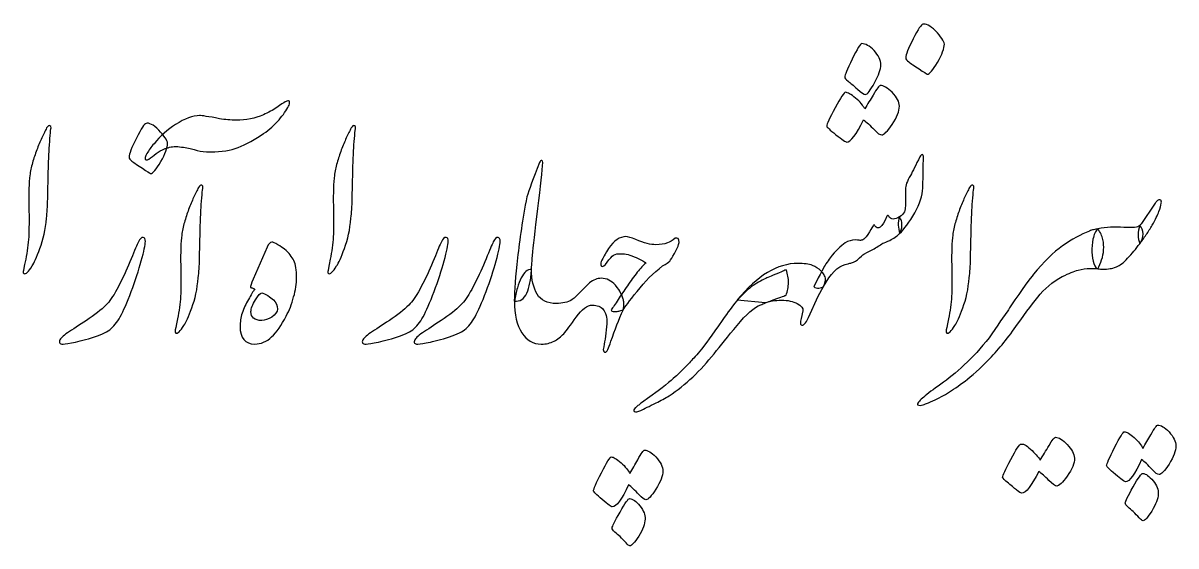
# Model space of a CAD drawing. Header units: millimetres. Extents: x -324 to 397, y -93 to 254.
# Drawn here: x -182.6 to -97.3, y -93.2 to -54.5 of the extents above; entities that cross this region are included whole.
import ezdxf

# ---------------------------------------------------------------- set-up
doc = ezdxf.new("R2010")
doc.units = ezdxf.units.MM
doc.header["$MEASUREMENT"] = 0
doc.layers.add('Layer 1', color=7, linetype='Continuous')

msp = doc.modelspace()

# ---------------------------------------------------------------- linework, layer by layer
at = {"layer": 'Layer 1', "color": 250}
for points, knots in [([(-117.3194, -57.0997), (-117.3194, -56.8846), (-117.1393, -56.4194), (-116.7692, -55.6991), (-116.404, -54.9788), (-116.1689, -54.6237), (-116.0589, -54.6237), (-115.8438, -54.5336), (-115.5337, -54.6987), (-115.1235, -55.1139), (-114.7133, -55.529), (-114.4933, -55.8542), (-114.4632, -56.0893), (-114.4632, -56.3994), (-114.6333, -56.8496), (-114.9735, -57.4348), (-115.3186, -58.0201), (-115.5687, -58.3152), (-115.7238, -58.3152), (-115.7838, -58.2852), (-115.9839, -58.1551), (-116.329, -57.925), (-116.6792, -57.6999), (-116.9343, -57.5249), (-117.0993, -57.4048), (-117.2444, -57.3098), (-117.3194, -57.2047), (-117.3194, -57.0997)], [0, 0, 0, 0, 0.1111111, 0.1111111, 0.1111111, 0.2222222, 0.2222222, 0.2222222, 0.3333333, 0.3333333, 0.3333333, 0.4444444, 0.4444444, 0.4444444, 0.5555556, 0.5555556, 0.5555556, 0.6666667, 0.6666667, 0.6666667, 0.7777778, 0.7777778, 0.7777778, 0.8888889, 0.8888889, 0.8888889, 1, 1, 1, 1]), ([(-121.8313, -58.5003), (-121.8313, -58.4052), (-121.6512, -57.975), (-121.286, -57.2047), (-120.9159, -56.4394), (-120.6808, -56.0543), (-120.5757, -56.0543), (-120.3006, -56.0543), (-119.9955, -56.2193), (-119.6654, -56.5545), (-119.3352, -56.9246), (-119.1652, -57.2798), (-119.1652, -57.6249), (-119.1652, -57.945), (-119.3202, -58.3902), (-119.6304, -58.9554), (-119.9355, -59.5257), (-120.1606, -59.8058), (-120.3106, -59.8058), (-120.3957, -59.8058), (-120.5907, -59.6707), (-120.8959, -59.4056), (-121.201, -59.1355), (-121.4311, -58.9404), (-121.5912, -58.8254), (-121.7512, -58.7103), (-121.8313, -58.6003), (-121.8313, -58.5003)], [0, 0, 0, 0, 0.1111111, 0.1111111, 0.1111111, 0.2222222, 0.2222222, 0.2222222, 0.3333333, 0.3333333, 0.3333333, 0.4444444, 0.4444444, 0.4444444, 0.5555556, 0.5555556, 0.5555556, 0.6666667, 0.6666667, 0.6666667, 0.7777778, 0.7777778, 0.7777778, 0.8888889, 0.8888889, 0.8888889, 1, 1, 1, 1]), ([(-123.1668, -62.1417), (-123.1668, -62.0217), (-122.9617, -61.5765), (-122.5465, -60.8062), (-122.1314, -60.0359), (-121.8713, -59.6507), (-121.7762, -59.6507), (-121.6212, -59.6507), (-121.3711, -59.7908), (-121.0359, -60.0759), (-120.6958, -60.356), (-120.4707, -60.6261), (-120.3557, -60.8812), (-120.1406, -60.5261), (-119.9355, -60.1859), (-119.7404, -59.8558), (-119.4553, -59.3856), (-119.2802, -59.1505), (-119.2102, -59.1505), (-118.9751, -59.1505), (-118.68, -59.3156), (-118.3148, -59.6507), (-117.9647, -60.0209), (-117.7896, -60.361), (-117.7896, -60.6761), (-117.7896, -61.0363), (-117.9647, -61.4865), (-118.3148, -62.0217), (-118.68, -62.5419), (-118.9351, -62.802), (-119.0951, -62.802), (-119.2202, -62.802), (-119.4003, -62.677), (-119.6354, -62.4319), (-119.9605, -62.0917), (-120.2256, -61.8416), (-120.4407, -61.6866), (-120.9809, -62.782), (-121.4011, -63.3272), (-121.7012, -63.3272), (-121.7712, -63.3272), (-122.0313, -63.1472), (-122.4865, -62.787), (-122.9417, -62.4219), (-123.1668, -62.2068), (-123.1668, -62.1417)], [0, 0, 0, 0, 0.0666667, 0.0666667, 0.0666667, 0.1333333, 0.1333333, 0.1333333, 0.2, 0.2, 0.2, 0.2666667, 0.2666667, 0.2666667, 0.3333333, 0.3333333, 0.3333333, 0.4, 0.4, 0.4, 0.4666667, 0.4666667, 0.4666667, 0.5333333, 0.5333333, 0.5333333, 0.6, 0.6, 0.6, 0.6666667, 0.6666667, 0.6666667, 0.7333333, 0.7333333, 0.7333333, 0.8, 0.8, 0.8, 0.8666667, 0.8666667, 0.8666667, 0.9333333, 0.9333333, 0.9333333, 1, 1, 1, 1]), ([(-166.8497, -61.7066), (-166.1294, -61.7066), (-165.4591, -61.5716), (-164.8439, -61.3115), (-164.4837, -61.1514), (-164.1486, -60.9713), (-163.8485, -60.7662), (-163.5434, -60.5611), (-163.3433, -60.4261), (-163.2382, -60.3661), (-163.1382, -60.301), (-163.0482, -60.271), (-162.9831, -60.271), (-162.9231, -60.271), (-162.8981, -60.321), (-162.9031, -60.4211), (-162.9081, -60.5261), (-162.9531, -60.6462), (-163.0381, -60.7812), (-163.2182, -61.1064), (-163.4733, -61.4465), (-163.8085, -61.8167), (-164.1486, -62.1818), (-164.5438, -62.5169), (-165.004, -62.8171), (-165.7192, -63.2773), (-166.3595, -63.6074), (-166.9247, -63.8025), (-167.49, -63.9976), (-168.2003, -64.0776), (-169.0506, -64.0476), (-169.3908, -64.0226), (-169.6909, -63.9675), (-169.951, -63.8875), (-170.2111, -63.8125), (-170.5262, -63.7425), (-170.9014, -63.6924), (-171.2765, -63.6374), (-171.6117, -63.6524), (-171.8968, -63.7425), (-172.1869, -63.8325), (-172.432, -63.9425), (-172.6321, -64.0776), (-172.8322, -64.2176), (-173.0172, -64.3527), (-173.1873, -64.4978), (-173.3574, -64.6378), (-173.4874, -64.6778), (-173.5775, -64.6228), (-173.6275, -64.5528), (-173.5825, -64.4027), (-173.4524, -64.1676), (-173.3224, -63.9325), (-173.1473, -63.6924), (-172.9322, -63.4473), (-172.462, -62.8821), (-171.9318, -62.4069), (-171.3365, -62.0267), (-170.6513, -61.5866), (-170.061, -61.3665), (-169.5608, -61.3665), (-169.3958, -61.3665), (-168.9006, -61.4465), (-168.0802, -61.6016), (-167.6801, -61.6716), (-167.2699, -61.7066), (-166.8497, -61.7066)], [0, 0, 0, 0, 0.0454545, 0.0454545, 0.0454545, 0.0909091, 0.0909091, 0.0909091, 0.1363636, 0.1363636, 0.1363636, 0.1818182, 0.1818182, 0.1818182, 0.2272727, 0.2272727, 0.2272727, 0.2727273, 0.2727273, 0.2727273, 0.3181818, 0.3181818, 0.3181818, 0.3636364, 0.3636364, 0.3636364, 0.4090909, 0.4090909, 0.4090909, 0.4545455, 0.4545455, 0.4545455, 0.5, 0.5, 0.5, 0.5454545, 0.5454545, 0.5454545, 0.5909091, 0.5909091, 0.5909091, 0.6363636, 0.6363636, 0.6363636, 0.6818182, 0.6818182, 0.6818182, 0.7272727, 0.7272727, 0.7272727, 0.7727273, 0.7727273, 0.7727273, 0.8181818, 0.8181818, 0.8181818, 0.8636364, 0.8636364, 0.8636364, 0.9090909, 0.9090909, 0.9090909, 0.9545455, 0.9545455, 0.9545455, 1, 1, 1, 1]), ([(-180.7554, -65.6132), (-180.7754, -66.3135), (-180.7904, -66.9488), (-180.8004, -67.514), (-180.8104, -68.0842), (-180.8404, -68.5594), (-180.8904, -68.9546), (-180.9655, -69.7949), (-181.1305, -70.5352), (-181.3706, -71.1855), (-181.6157, -71.8358), (-181.8108, -72.2709), (-181.9509, -72.486), (-182.0909, -72.7011), (-182.206, -72.8562), (-182.296, -72.9512), (-182.4011, -73.0513), (-182.4861, -73.0813), (-182.5461, -73.0463), (-182.6011, -73.0163), (-182.6212, -72.9562), (-182.6011, -72.8812), (-182.6011, -72.8612), (-182.5461, -72.5661), (-182.4261, -71.9908), (-182.311, -71.4206), (-182.236, -70.8654), (-182.206, -70.3302), (-182.176, -69.7949), (-182.171, -69.0346), (-182.191, -68.0492), (-182.211, -67.0688), (-182.186, -66.3185), (-182.1209, -65.8033), (-182.0809, -65.4982), (-182.0159, -65.188), (-181.9209, -64.8629), (-181.8308, -64.5428), (-181.7258, -64.2226), (-181.6057, -63.9125), (-181.4907, -63.5974), (-181.3656, -63.3023), (-181.2356, -63.0222), (-181.1005, -62.747), (-180.9805, -62.4969), (-180.8754, -62.2819), (-180.7854, -62.1468), (-180.7104, -62.0918), (-180.6403, -62.1218), (-180.5703, -62.1518), (-180.5403, -62.2068), (-180.5503, -62.2819), (-180.5703, -62.3619), (-180.5953, -62.547), (-180.6153, -62.8321), (-180.6403, -63.1222), (-180.6654, -63.4423), (-180.6854, -63.8025), (-180.7054, -64.1576), (-180.7204, -64.5078), (-180.7354, -64.8479), (-180.7504, -65.193), (-180.7554, -65.4432), (-180.7554, -65.6132)], [0, 0, 0, 0, 0.047619, 0.047619, 0.047619, 0.0952381, 0.0952381, 0.0952381, 0.1428571, 0.1428571, 0.1428571, 0.1904762, 0.1904762, 0.1904762, 0.2380952, 0.2380952, 0.2380952, 0.2857143, 0.2857143, 0.2857143, 0.3333333, 0.3333333, 0.3333333, 0.3809524, 0.3809524, 0.3809524, 0.4285714, 0.4285714, 0.4285714, 0.4761905, 0.4761905, 0.4761905, 0.5238095, 0.5238095, 0.5238095, 0.5714286, 0.5714286, 0.5714286, 0.6190476, 0.6190476, 0.6190476, 0.6666667, 0.6666667, 0.6666667, 0.7142857, 0.7142857, 0.7142857, 0.7619048, 0.7619048, 0.7619048, 0.8095238, 0.8095238, 0.8095238, 0.8571429, 0.8571429, 0.8571429, 0.9047619, 0.9047619, 0.9047619, 0.952381, 0.952381, 0.952381, 1, 1, 1, 1]), ([(-174.783, -64.4377), (-174.783, -64.2226), (-174.6029, -63.7575), (-174.2327, -63.0372), (-173.8676, -62.3169), (-173.6325, -61.9617), (-173.5225, -61.9617), (-173.3074, -61.8717), (-172.9972, -62.0368), (-172.5871, -62.4519), (-172.1769, -62.8671), (-171.9568, -63.1922), (-171.9268, -63.4273), (-171.9268, -63.7374), (-172.0969, -64.1876), (-172.437, -64.7729), (-172.7822, -65.3581), (-173.0323, -65.6532), (-173.1873, -65.6532), (-173.2473, -65.6232), (-173.4474, -65.4932), (-173.7926, -65.2631), (-174.1427, -65.033), (-174.3978, -64.8629), (-174.5629, -64.7429), (-174.7079, -64.6478), (-174.783, -64.5428), (-174.783, -64.4377)], [0, 0, 0, 0, 0.1111111, 0.1111111, 0.1111111, 0.2222222, 0.2222222, 0.2222222, 0.3333333, 0.3333333, 0.3333333, 0.4444444, 0.4444444, 0.4444444, 0.5555556, 0.5555556, 0.5555556, 0.6666667, 0.6666667, 0.6666667, 0.7777778, 0.7777778, 0.7777778, 0.8888889, 0.8888889, 0.8888889, 1, 1, 1, 1]), ([(-158.2262, -65.6132), (-158.2462, -66.3135), (-158.2612, -66.9488), (-158.2712, -67.514), (-158.2812, -68.0842), (-158.3112, -68.5594), (-158.3612, -68.9546), (-158.4363, -69.7949), (-158.6013, -70.5352), (-158.8414, -71.1855), (-159.0865, -71.8358), (-159.2816, -72.2709), (-159.4217, -72.486), (-159.5617, -72.7011), (-159.6768, -72.8562), (-159.7668, -72.9512), (-159.8719, -73.0513), (-159.9569, -73.0813), (-160.0169, -73.0463), (-160.0719, -73.0163), (-160.092, -72.9562), (-160.0719, -72.8812), (-160.0719, -72.8612), (-160.0169, -72.5661), (-159.8969, -71.9908), (-159.7818, -71.4206), (-159.7068, -70.8654), (-159.6768, -70.3302), (-159.6468, -69.7949), (-159.6418, -69.0346), (-159.6618, -68.0492), (-159.6818, -67.0688), (-159.6568, -66.3185), (-159.5917, -65.8033), (-159.5517, -65.4982), (-159.4867, -65.188), (-159.3917, -64.8629), (-159.3016, -64.5428), (-159.1966, -64.2226), (-159.0765, -63.9125), (-158.9615, -63.5974), (-158.8364, -63.3023), (-158.7064, -63.0222), (-158.5713, -62.747), (-158.4513, -62.4969), (-158.3462, -62.2819), (-158.2562, -62.1468), (-158.1812, -62.0918), (-158.1111, -62.1218), (-158.0411, -62.1518), (-158.0111, -62.2068), (-158.0211, -62.2819), (-158.0411, -62.3619), (-158.0661, -62.547), (-158.0861, -62.8321), (-158.1111, -63.1222), (-158.1362, -63.4423), (-158.1562, -63.8025), (-158.1762, -64.1576), (-158.1912, -64.5078), (-158.2062, -64.8479), (-158.2212, -65.193), (-158.2262, -65.4432), (-158.2262, -65.6132)], [0, 0, 0, 0, 0.047619, 0.047619, 0.047619, 0.0952381, 0.0952381, 0.0952381, 0.1428571, 0.1428571, 0.1428571, 0.1904762, 0.1904762, 0.1904762, 0.2380952, 0.2380952, 0.2380952, 0.2857143, 0.2857143, 0.2857143, 0.3333333, 0.3333333, 0.3333333, 0.3809524, 0.3809524, 0.3809524, 0.4285714, 0.4285714, 0.4285714, 0.4761905, 0.4761905, 0.4761905, 0.5238095, 0.5238095, 0.5238095, 0.5714286, 0.5714286, 0.5714286, 0.6190476, 0.6190476, 0.6190476, 0.6666667, 0.6666667, 0.6666667, 0.7142857, 0.7142857, 0.7142857, 0.7619048, 0.7619048, 0.7619048, 0.8095238, 0.8095238, 0.8095238, 0.8571429, 0.8571429, 0.8571429, 0.9047619, 0.9047619, 0.9047619, 0.952381, 0.952381, 0.952381, 1, 1, 1, 1]), ([(-145.0058, -72.7311), (-145.0258, -73.1013), (-145.0658, -73.4364), (-145.1258, -73.7365), (-145.1808, -74.0317), (-145.2609, -74.2868), (-145.3559, -74.4969), (-145.4559, -74.7069), (-145.581, -74.862), (-145.731, -74.9671), (-145.8811, -75.0671), (-146.0662, -75.1071), (-146.2813, -75.0771), (-146.2713, -74.3168), (-146.1912, -73.2513), (-146.0412, -71.8908), (-145.8861, -70.5252), (-145.661, -69.0196), (-145.3559, -67.3689), (-145.2008, -66.8887), (-144.8857, -66.0434), (-144.4055, -64.8329), (-144.3555, -64.7179), (-144.3055, -64.6678), (-144.2504, -64.6878), (-144.1954, -64.7078), (-144.1704, -64.7529), (-144.1704, -64.8329), (-144.2004, -65.4281), (-144.3205, -66.5686), (-144.5356, -68.2493), (-144.7506, -69.93), (-144.8857, -71.0805), (-144.9307, -71.7057), (-144.9807, -72.331), (-145.0058, -72.6711), (-145.0058, -72.7311)], [0, 0, 0, 0, 0.0833333, 0.0833333, 0.0833333, 0.1666667, 0.1666667, 0.1666667, 0.25, 0.25, 0.25, 0.3333333, 0.3333333, 0.3333333, 0.4166667, 0.4166667, 0.4166667, 0.5, 0.5, 0.5, 0.5833333, 0.5833333, 0.5833333, 0.6666667, 0.6666667, 0.6666667, 0.75, 0.75, 0.75, 0.8333333, 0.8333333, 0.8333333, 0.9166667, 0.9166667, 0.9166667, 1, 1, 1, 1]), ([(-117.7746, -68.8495), (-117.6095, -68.7495), (-117.4895, -68.6294), (-117.4245, -68.4843), (-117.3744, -68.3343), (-117.3494, -68.1992), (-117.3494, -68.0742), (-117.3494, -67.9841), (-117.3494, -67.8341), (-117.3494, -67.624), (-117.3494, -67.4139), (-117.3494, -67.1438), (-117.3494, -66.8137), (-117.3494, -66.5586), (-117.2244, -66.2184), (-116.9693, -65.7882), (-116.8042, -65.4831), (-116.5741, -65.0279), (-116.279, -64.4227), (-116.199, -64.2876), (-116.1289, -64.2326), (-116.0589, -64.2626), (-116.0189, -64.2926), (-116.0039, -64.4477), (-116.0139, -64.7328), (-116.0239, -64.9279), (-116.0289, -65.198), (-116.0289, -65.5531), (-116.0289, -65.6382), (-116.0389, -66.0333), (-116.0589, -66.7386), (-116.0789, -67.2739), (-116.279, -67.8841), (-116.6591, -68.5544), (-117.0593, -69.2497), (-117.4345, -69.7599), (-117.7746, -70.08), (-117.8246, -69.8749), (-117.8596, -69.6698), (-117.8746, -69.4647), (-117.8946, -69.2597), (-117.8646, -69.0546), (-117.7746, -68.8495)], [0, 0, 0, 0, 0.0714286, 0.0714286, 0.0714286, 0.1428571, 0.1428571, 0.1428571, 0.2142857, 0.2142857, 0.2142857, 0.2857143, 0.2857143, 0.2857143, 0.3571429, 0.3571429, 0.3571429, 0.4285714, 0.4285714, 0.4285714, 0.5, 0.5, 0.5, 0.5714286, 0.5714286, 0.5714286, 0.6428571, 0.6428571, 0.6428571, 0.7142857, 0.7142857, 0.7142857, 0.7857143, 0.7857143, 0.7857143, 0.8571429, 0.8571429, 0.8571429, 0.9285714, 0.9285714, 0.9285714, 1, 1, 1, 1]), ([(-169.5208, -70.01), (-169.5408, -70.7103), (-169.5558, -71.3456), (-169.5658, -71.9108), (-169.5758, -72.481), (-169.6058, -72.9562), (-169.6559, -73.3514), (-169.7309, -74.1917), (-169.896, -74.932), (-170.1361, -75.5823), (-170.3812, -76.2326), (-170.5762, -76.6677), (-170.7163, -76.8828), (-170.8564, -77.0979), (-170.9714, -77.253), (-171.0614, -77.348), (-171.1665, -77.4481), (-171.2515, -77.4781), (-171.3115, -77.4431), (-171.3666, -77.4131), (-171.3866, -77.353), (-171.3666, -77.278), (-171.3666, -77.258), (-171.3115, -76.9629), (-171.1915, -76.3876), (-171.0764, -75.8174), (-171.0014, -75.2622), (-170.9714, -74.727), (-170.9414, -74.1917), (-170.9364, -73.4314), (-170.9564, -72.446), (-170.9764, -71.4656), (-170.9514, -70.7153), (-170.8864, -70.2001), (-170.8463, -69.895), (-170.7813, -69.5848), (-170.6863, -69.2597), (-170.5962, -68.9396), (-170.4912, -68.6194), (-170.3712, -68.3093), (-170.2561, -67.9942), (-170.1311, -67.6991), (-170.001, -67.419), (-169.8659, -67.1438), (-169.7459, -66.8937), (-169.6409, -66.6787), (-169.5508, -66.5436), (-169.4758, -66.4886), (-169.4058, -66.5186), (-169.3357, -66.5486), (-169.3057, -66.6036), (-169.3157, -66.6787), (-169.3357, -66.7587), (-169.3607, -66.9438), (-169.3807, -67.2289), (-169.4058, -67.519), (-169.4308, -67.8391), (-169.4508, -68.1993), (-169.4708, -68.5544), (-169.4858, -68.9046), (-169.5008, -69.2447), (-169.5158, -69.5898), (-169.5208, -69.84), (-169.5208, -70.01)], [0, 0, 0, 0, 0.047619, 0.047619, 0.047619, 0.0952381, 0.0952381, 0.0952381, 0.1428571, 0.1428571, 0.1428571, 0.1904762, 0.1904762, 0.1904762, 0.2380952, 0.2380952, 0.2380952, 0.2857143, 0.2857143, 0.2857143, 0.3333333, 0.3333333, 0.3333333, 0.3809524, 0.3809524, 0.3809524, 0.4285714, 0.4285714, 0.4285714, 0.4761905, 0.4761905, 0.4761905, 0.5238095, 0.5238095, 0.5238095, 0.5714286, 0.5714286, 0.5714286, 0.6190476, 0.6190476, 0.6190476, 0.6666667, 0.6666667, 0.6666667, 0.7142857, 0.7142857, 0.7142857, 0.7619048, 0.7619048, 0.7619048, 0.8095238, 0.8095238, 0.8095238, 0.8571429, 0.8571429, 0.8571429, 0.9047619, 0.9047619, 0.9047619, 0.952381, 0.952381, 0.952381, 1, 1, 1, 1]), ([(-112.4824, -70.01), (-112.5024, -70.7103), (-112.5174, -71.3456), (-112.5274, -71.9108), (-112.5374, -72.481), (-112.5674, -72.9562), (-112.6174, -73.3514), (-112.6925, -74.1917), (-112.8575, -74.932), (-113.0976, -75.5823), (-113.3427, -76.2326), (-113.5378, -76.6677), (-113.6779, -76.8828), (-113.8179, -77.0979), (-113.933, -77.253), (-114.023, -77.348), (-114.1281, -77.4481), (-114.2131, -77.4781), (-114.2731, -77.4431), (-114.3281, -77.4131), (-114.3482, -77.353), (-114.3281, -77.278), (-114.3281, -77.258), (-114.2731, -76.9629), (-114.1531, -76.3876), (-114.038, -75.8174), (-113.963, -75.2622), (-113.933, -74.727), (-113.903, -74.1917), (-113.898, -73.4314), (-113.918, -72.446), (-113.938, -71.4656), (-113.913, -70.7153), (-113.8479, -70.2001), (-113.8079, -69.895), (-113.7429, -69.5848), (-113.6479, -69.2597), (-113.5578, -68.9396), (-113.4528, -68.6194), (-113.3327, -68.3093), (-113.2177, -67.9942), (-113.0926, -67.6991), (-112.9626, -67.419), (-112.8275, -67.1438), (-112.7075, -66.8937), (-112.6024, -66.6787), (-112.5124, -66.5436), (-112.4374, -66.4886), (-112.3673, -66.5186), (-112.2973, -66.5486), (-112.2673, -66.6036), (-112.2773, -66.6787), (-112.2973, -66.7587), (-112.3223, -66.9438), (-112.3423, -67.2289), (-112.3673, -67.519), (-112.3924, -67.8391), (-112.4124, -68.1993), (-112.4324, -68.5544), (-112.4474, -68.9046), (-112.4624, -69.2447), (-112.4774, -69.5898), (-112.4824, -69.84), (-112.4824, -70.01)], [0, 0, 0, 0, 0.047619, 0.047619, 0.047619, 0.0952381, 0.0952381, 0.0952381, 0.1428571, 0.1428571, 0.1428571, 0.1904762, 0.1904762, 0.1904762, 0.2380952, 0.2380952, 0.2380952, 0.2857143, 0.2857143, 0.2857143, 0.3333333, 0.3333333, 0.3333333, 0.3809524, 0.3809524, 0.3809524, 0.4285714, 0.4285714, 0.4285714, 0.4761905, 0.4761905, 0.4761905, 0.5238095, 0.5238095, 0.5238095, 0.5714286, 0.5714286, 0.5714286, 0.6190476, 0.6190476, 0.6190476, 0.6666667, 0.6666667, 0.6666667, 0.7142857, 0.7142857, 0.7142857, 0.7619048, 0.7619048, 0.7619048, 0.8095238, 0.8095238, 0.8095238, 0.8571429, 0.8571429, 0.8571429, 0.9047619, 0.9047619, 0.9047619, 0.952381, 0.952381, 0.952381, 1, 1, 1, 1]), ([(-99.0869, -69.4698), (-99.227, -69.7099), (-99.372, -69.945), (-99.5271, -70.1701), (-99.6872, -70.3952), (-99.8472, -70.6203), (-100.0123, -70.8454), (-100.1674, -70.4152), (-100.1674, -69.965), (-100.0123, -69.4948), (-99.9623, -69.4598), (-99.9173, -69.4048), (-99.8822, -69.3348), (-99.8822, -69.3348), (-98.9118, -67.9292), (-98.9118, -67.9292), (-98.8368, -67.8142), (-98.7868, -67.7441), (-98.7668, -67.7241), (-98.6567, -67.6091), (-98.5567, -67.5691), (-98.4567, -67.6091), (-98.4116, -67.6341), (-98.3966, -67.7191), (-98.4166, -67.8542), (-98.4367, -68.0142), (-98.4917, -68.2143), (-98.5917, -68.4544), (-98.6868, -68.6995), (-98.8568, -69.0397), (-99.0869, -69.4698)], [0, 0, 0, 0, 0.1, 0.1, 0.1, 0.2, 0.2, 0.2, 0.3, 0.3, 0.3, 0.4, 0.4, 0.4, 0.5, 0.5, 0.5, 0.6, 0.6, 0.6, 0.7, 0.7, 0.7, 0.8, 0.8, 0.8, 0.9, 0.9, 0.9, 1, 1, 1, 1]), ([(-117.7746, -70.08), (-117.9697, -70.2751), (-118.2098, -70.4451), (-118.4949, -70.5952), (-118.725, -70.6903), (-118.9001, -70.7603), (-119.0051, -70.8003), (-119.2302, -70.9554), (-119.4853, -71.1104), (-119.7654, -71.2655), (-119.9255, -71.3555), (-120.1306, -71.4606), (-120.3807, -71.5906), (-120.4107, -71.5906), (-120.5307, -71.6857), (-120.7358, -71.8807), (-120.9409, -72.0858), (-121.136, -72.2109), (-121.321, -72.2509), (-121.4161, -72.2759), (-121.5061, -72.3009), (-121.5862, -72.3209), (-121.6612, -72.3409), (-121.7312, -72.3559), (-121.7912, -72.3659), (-122.3465, -72.511), (-122.8817, -73.0612), (-123.4019, -74.0066), (-123.4919, -74.0566), (-123.602, -74.0916), (-123.747, -74.1167), (-123.8871, -74.1417), (-124.0122, -74.1067), (-124.1222, -74.0066), (-123.642, -73.0612), (-123.3419, -72.501), (-123.2268, -72.3359), (-123.1068, -72.1709), (-123.0017, -72.0208), (-122.9017, -71.8807), (-122.5015, -71.3655), (-122.1314, -70.9954), (-121.7912, -70.7703), (-121.5661, -70.6302), (-121.326, -70.5652), (-121.0709, -70.5652), (-120.7958, -70.5852), (-120.6658, -70.5952), (-120.6758, -70.5952), (-120.5958, -70.5952), (-120.5157, -70.5652), (-120.4257, -70.5052), (-120.3406, -70.4451), (-120.1956, -70.2601), (-120.0005, -69.9499), (-119.8655, -69.7349), (-119.7704, -69.5848), (-119.7254, -69.5098), (-119.7054, -69.4798), (-119.6854, -69.4597), (-119.6654, -69.4497), (-119.6454, -69.4397), (-119.6254, -69.4597), (-119.6053, -69.5098), (-119.3803, -69.8799), (-119.0851, -69.6448), (-118.71, -68.8045), (-118.675, -68.7244), (-118.6299, -68.7244), (-118.5799, -68.8045), (-118.4249, -69.0696), (-118.1547, -69.0846), (-117.7746, -68.8495), (-117.7546, -68.8995), (-117.7196, -68.9745), (-117.6696, -69.0746), (-117.6245, -69.1796), (-117.5995, -69.3047), (-117.5995, -69.4497), (-117.5995, -69.6048), (-117.6195, -69.7299), (-117.6595, -69.8149), (-117.7246, -69.98), (-117.7646, -70.07), (-117.7746, -70.08)], [0, 0, 0, 0, 0.0357143, 0.0357143, 0.0357143, 0.0714286, 0.0714286, 0.0714286, 0.1071429, 0.1071429, 0.1071429, 0.1428571, 0.1428571, 0.1428571, 0.1785714, 0.1785714, 0.1785714, 0.2142857, 0.2142857, 0.2142857, 0.25, 0.25, 0.25, 0.2857143, 0.2857143, 0.2857143, 0.3214286, 0.3214286, 0.3214286, 0.3571429, 0.3571429, 0.3571429, 0.3928571, 0.3928571, 0.3928571, 0.4285714, 0.4285714, 0.4285714, 0.4642857, 0.4642857, 0.4642857, 0.5, 0.5, 0.5, 0.5357143, 0.5357143, 0.5357143, 0.5714286, 0.5714286, 0.5714286, 0.6071429, 0.6071429, 0.6071429, 0.6428571, 0.6428571, 0.6428571, 0.6785714, 0.6785714, 0.6785714, 0.7142857, 0.7142857, 0.7142857, 0.75, 0.75, 0.75, 0.7857143, 0.7857143, 0.7857143, 0.8214286, 0.8214286, 0.8214286, 0.8571429, 0.8571429, 0.8571429, 0.8928571, 0.8928571, 0.8928571, 0.9285714, 0.9285714, 0.9285714, 0.9642857, 0.9642857, 0.9642857, 1, 1, 1, 1]), ([(-103.7338, -69.905), (-103.6288, -69.855), (-103.5237, -69.8199), (-103.4187, -69.8049), (-103.3187, -69.7849), (-103.2136, -69.7649), (-103.1036, -69.7449), (-102.9185, -70), (-102.7985, -70.2551), (-102.7384, -70.5202), (-102.6784, -70.7853), (-102.6584, -71.0454), (-102.6784, -71.2955), (-102.6984, -71.5507), (-102.7484, -71.8008), (-102.8335, -72.0358), (-102.9135, -72.2759), (-103.0085, -72.496), (-103.1036, -72.6911), (-103.2386, -72.6711), (-103.4387, -72.6611), (-103.6988, -72.6611), (-103.9539, -72.6611), (-104.249, -72.7061), (-104.5692, -72.7912), (-104.8543, -72.8712), (-105.2445, -73.0263), (-105.7397, -73.2614), (-106.465, -73.6615), (-107.0702, -74.1717), (-107.5504, -74.787), (-108.0356, -75.4022), (-108.6158, -76.1825), (-109.2961, -77.1379), (-109.9764, -78.0883), (-110.6667, -78.9087), (-111.367, -79.5989), (-112.0723, -80.2892), (-112.6525, -80.7994), (-113.1127, -81.1296), (-113.5729, -81.4647), (-113.998, -81.7448), (-114.3882, -81.9749), (-114.7784, -82.205), (-115.1985, -82.4101), (-115.6487, -82.5952), (-115.6887, -82.6152), (-115.7338, -82.6352), (-115.7938, -82.6552), (-115.8638, -82.6852), (-115.9388, -82.7152), (-116.0289, -82.7402), (-116.1939, -82.8103), (-116.334, -82.8103), (-116.439, -82.7402), (-116.4691, -82.6952), (-116.424, -82.6002), (-116.309, -82.4651), (-116.1589, -82.3101), (-115.8838, -82.07), (-115.4736, -81.7448), (-115.0035, -81.4447), (-114.4732, -81.0545), (-113.883, -80.5794), (-113.2928, -80.1092), (-112.6875, -79.5339), (-112.0673, -78.8687), (-111.447, -78.1984), (-110.8568, -77.4231), (-110.3015, -76.5427), (-110.0364, -76.1926), (-109.7863, -75.8274), (-109.5512, -75.4422), (-108.6809, -74.1867), (-108.1206, -73.4014), (-107.8655, -73.1013), (-107.1252, -72.1809), (-106.4049, -71.4756), (-105.7146, -70.9904), (-105.0194, -70.5002), (-104.3591, -70.1401), (-103.7338, -69.905)], [0, 0, 0, 0, 0.037037, 0.037037, 0.037037, 0.0740741, 0.0740741, 0.0740741, 0.1111111, 0.1111111, 0.1111111, 0.1481481, 0.1481481, 0.1481481, 0.1851852, 0.1851852, 0.1851852, 0.2222222, 0.2222222, 0.2222222, 0.2592593, 0.2592593, 0.2592593, 0.2962963, 0.2962963, 0.2962963, 0.3333333, 0.3333333, 0.3333333, 0.3703704, 0.3703704, 0.3703704, 0.4074074, 0.4074074, 0.4074074, 0.4444444, 0.4444444, 0.4444444, 0.4814815, 0.4814815, 0.4814815, 0.5185185, 0.5185185, 0.5185185, 0.5555556, 0.5555556, 0.5555556, 0.5925926, 0.5925926, 0.5925926, 0.6296296, 0.6296296, 0.6296296, 0.6666667, 0.6666667, 0.6666667, 0.7037037, 0.7037037, 0.7037037, 0.7407407, 0.7407407, 0.7407407, 0.7777778, 0.7777778, 0.7777778, 0.8148148, 0.8148148, 0.8148148, 0.8518519, 0.8518519, 0.8518519, 0.8888889, 0.8888889, 0.8888889, 0.9259259, 0.9259259, 0.9259259, 0.962963, 0.962963, 0.962963, 1, 1, 1, 1]), ([(-102.1932, -72.6762), (-102.3783, -72.7162), (-102.5534, -72.7312), (-102.7084, -72.7262), (-102.8635, -72.7212), (-102.9936, -72.7112), (-103.1036, -72.6912), (-103.2186, -72.6812), (-103.3187, -72.5561), (-103.3987, -72.311), (-103.4738, -72.0659), (-103.5238, -71.7858), (-103.5438, -71.4607), (-103.5638, -71.1405), (-103.5388, -70.8154), (-103.4687, -70.4953), (-103.4037, -70.1701), (-103.2787, -69.92), (-103.1036, -69.7449), (-102.4883, -69.6199), (-101.8481, -69.5799), (-101.1828, -69.6299), (-100.5175, -69.6799), (-100.1274, -69.6349), (-100.0123, -69.4948), (-99.8473, -69.6449), (-99.7622, -69.85), (-99.7622, -70.1151), (-99.7622, -70.3752), (-99.8473, -70.6203), (-100.0123, -70.8454), (-100.2824, -71.2156), (-100.5826, -71.5707), (-100.9077, -71.9158), (-101.2278, -72.256), (-101.4979, -72.4661), (-101.718, -72.5461), (-101.9381, -72.6211), (-102.0982, -72.6661), (-102.1932, -72.6762)], [0, 0, 0, 0, 0.0769231, 0.0769231, 0.0769231, 0.1538462, 0.1538462, 0.1538462, 0.2307692, 0.2307692, 0.2307692, 0.3076923, 0.3076923, 0.3076923, 0.3846154, 0.3846154, 0.3846154, 0.4615385, 0.4615385, 0.4615385, 0.5384615, 0.5384615, 0.5384615, 0.6153846, 0.6153846, 0.6153846, 0.6923077, 0.6923077, 0.6923077, 0.7692308, 0.7692308, 0.7692308, 0.8461538, 0.8461538, 0.8461538, 0.9230769, 0.9230769, 0.9230769, 1, 1, 1, 1]), ([(-173.5725, -70.6653), (-173.5825, -70.9304), (-173.6825, -71.4106), (-173.8726, -72.1009), (-174.0627, -72.7962), (-174.3128, -73.5515), (-174.6179, -74.3768), (-174.928, -75.1971), (-175.1981, -75.8174), (-175.4332, -76.2376), (-175.6683, -76.6577), (-175.9234, -76.9779), (-176.2036, -77.198), (-176.4837, -77.4131), (-176.9289, -77.6181), (-177.5491, -77.7982), (-178.1694, -77.9783), (-178.6696, -78.0983), (-179.0447, -78.1634), (-179.4199, -78.2284), (-179.66, -78.2584), (-179.755, -78.2584), (-179.8551, -78.2484), (-179.9151, -78.2084), (-179.9301, -78.1434), (-179.9501, -78.0733), (-179.9201, -77.9833), (-179.845, -77.8782), (-179.735, -77.7132), (-179.4649, -77.4931), (-179.0297, -77.223), (-178.5945, -76.9579), (-178.0893, -76.6177), (-177.5141, -76.2126), (-176.9389, -75.8074), (-176.5287, -75.4523), (-176.2836, -75.1521), (-176.0385, -74.847), (-175.7634, -74.3968), (-175.4532, -73.7866), (-175.1481, -73.1813), (-174.868, -72.5711), (-174.6179, -71.9558), (-174.3728, -71.3406), (-174.1927, -70.9204), (-174.0827, -70.6953), (-173.9776, -70.4702), (-173.8626, -70.3652), (-173.7325, -70.3752), (-173.6275, -70.3952), (-173.5725, -70.4902), (-173.5725, -70.6653)], [0, 0, 0, 0, 0.0588235, 0.0588235, 0.0588235, 0.1176471, 0.1176471, 0.1176471, 0.1764706, 0.1764706, 0.1764706, 0.2352941, 0.2352941, 0.2352941, 0.2941176, 0.2941176, 0.2941176, 0.3529412, 0.3529412, 0.3529412, 0.4117647, 0.4117647, 0.4117647, 0.4705882, 0.4705882, 0.4705882, 0.5294118, 0.5294118, 0.5294118, 0.5882353, 0.5882353, 0.5882353, 0.6470588, 0.6470588, 0.6470588, 0.7058824, 0.7058824, 0.7058824, 0.7647059, 0.7647059, 0.7647059, 0.8235294, 0.8235294, 0.8235294, 0.8823529, 0.8823529, 0.8823529, 0.9411765, 0.9411765, 0.9411765, 1, 1, 1, 1]), ([(-162.3878, -73.3614), (-162.3878, -73.7816), (-162.4579, -74.2568), (-162.6029, -74.777), (-162.743, -75.3022), (-162.9281, -75.7724), (-163.1532, -76.1926), (-163.5033, -76.8678), (-163.8635, -77.378), (-164.2336, -77.7332), (-164.6088, -78.0833), (-165.0239, -78.2584), (-165.4791, -78.2584), (-166.2044, -78.2584), (-166.5646, -77.8182), (-166.5646, -76.9379), (-166.5646, -76.6377), (-166.5145, -76.3126), (-166.4195, -75.9725), (-166.2944, -75.6123), (-166.1344, -75.2722), (-165.9493, -74.962), (-165.7642, -74.6469), (-165.6092, -74.3818), (-165.4791, -74.1667), (-165.6092, -74.1317), (-165.6842, -74.1067), (-165.7142, -74.0967), (-165.7442, -74.0867), (-165.7692, -74.0817), (-165.7892, -74.0817), (-165.8092, -74.0017), (-165.7442, -73.7916), (-165.5992, -73.4514), (-165.5992, -73.4514), (-164.5587, -71.0905), (-164.5587, -71.0905), (-164.4587, -70.8454), (-164.3487, -70.7253), (-164.2186, -70.7253), (-164.1236, -70.7253), (-163.9735, -70.7853), (-163.7734, -70.9104), (-163.5733, -71.0304), (-163.4033, -71.1405), (-163.2682, -71.2405), (-162.9481, -71.5306), (-162.718, -71.8158), (-162.5879, -72.0859), (-162.4529, -72.361), (-162.3878, -72.7862), (-162.3878, -73.3614)], [0, 0, 0, 0, 0.0588235, 0.0588235, 0.0588235, 0.1176471, 0.1176471, 0.1176471, 0.1764706, 0.1764706, 0.1764706, 0.2352941, 0.2352941, 0.2352941, 0.2941176, 0.2941176, 0.2941176, 0.3529412, 0.3529412, 0.3529412, 0.4117647, 0.4117647, 0.4117647, 0.4705882, 0.4705882, 0.4705882, 0.5294118, 0.5294118, 0.5294118, 0.5882353, 0.5882353, 0.5882353, 0.6470588, 0.6470588, 0.6470588, 0.7058824, 0.7058824, 0.7058824, 0.7647059, 0.7647059, 0.7647059, 0.8235294, 0.8235294, 0.8235294, 0.8823529, 0.8823529, 0.8823529, 0.9411765, 0.9411765, 0.9411765, 1, 1, 1, 1]), ([(-151.1633, -70.6653), (-151.1733, -70.9304), (-151.2734, -71.4106), (-151.4634, -72.1009), (-151.6535, -72.7962), (-151.9036, -73.5515), (-152.2088, -74.3768), (-152.5189, -75.1971), (-152.789, -75.8174), (-153.0241, -76.2376), (-153.2592, -76.6577), (-153.5143, -76.9779), (-153.7944, -77.198), (-154.0745, -77.4131), (-154.5197, -77.6181), (-155.14, -77.7982), (-155.7602, -77.9783), (-156.2604, -78.0983), (-156.6356, -78.1634), (-157.0107, -78.2284), (-157.2508, -78.2584), (-157.3459, -78.2584), (-157.4459, -78.2484), (-157.5059, -78.2084), (-157.5209, -78.1434), (-157.5409, -78.0733), (-157.5109, -77.9833), (-157.4359, -77.8782), (-157.3259, -77.7132), (-157.0557, -77.4931), (-156.6206, -77.223), (-156.1854, -76.9579), (-155.6802, -76.6177), (-155.1049, -76.2126), (-154.5297, -75.8074), (-154.1195, -75.4523), (-153.8744, -75.1521), (-153.6293, -74.847), (-153.3542, -74.3968), (-153.0441, -73.7866), (-152.739, -73.1813), (-152.4589, -72.5711), (-152.2088, -71.9558), (-151.9637, -71.3406), (-151.7836, -70.9204), (-151.6735, -70.6953), (-151.5685, -70.4702), (-151.4534, -70.3652), (-151.3234, -70.3752), (-151.2183, -70.3952), (-151.1633, -70.4902), (-151.1633, -70.6653)], [0, 0, 0, 0, 0.0588235, 0.0588235, 0.0588235, 0.1176471, 0.1176471, 0.1176471, 0.1764706, 0.1764706, 0.1764706, 0.2352941, 0.2352941, 0.2352941, 0.2941176, 0.2941176, 0.2941176, 0.3529412, 0.3529412, 0.3529412, 0.4117647, 0.4117647, 0.4117647, 0.4705882, 0.4705882, 0.4705882, 0.5294118, 0.5294118, 0.5294118, 0.5882353, 0.5882353, 0.5882353, 0.6470588, 0.6470588, 0.6470588, 0.7058824, 0.7058824, 0.7058824, 0.7647059, 0.7647059, 0.7647059, 0.8235294, 0.8235294, 0.8235294, 0.8823529, 0.8823529, 0.8823529, 0.9411765, 0.9411765, 0.9411765, 1, 1, 1, 1]), ([(-147.3217, -70.6653), (-147.3317, -70.9304), (-147.4318, -71.4106), (-147.6218, -72.1009), (-147.8119, -72.7962), (-148.062, -73.5515), (-148.3672, -74.3768), (-148.6773, -75.1971), (-148.9474, -75.8174), (-149.1825, -76.2376), (-149.4176, -76.6577), (-149.6727, -76.9779), (-149.9528, -77.198), (-150.2329, -77.4131), (-150.6781, -77.6181), (-151.2984, -77.7982), (-151.9186, -77.9783), (-152.4188, -78.0983), (-152.794, -78.1634), (-153.1691, -78.2284), (-153.4092, -78.2584), (-153.5043, -78.2584), (-153.6043, -78.2484), (-153.6643, -78.2084), (-153.6793, -78.1434), (-153.6993, -78.0733), (-153.6693, -77.9833), (-153.5943, -77.8782), (-153.4843, -77.7132), (-153.2141, -77.4931), (-152.779, -77.223), (-152.3438, -76.9579), (-151.8386, -76.6177), (-151.2633, -76.2126), (-150.6881, -75.8074), (-150.2779, -75.4523), (-150.0328, -75.1521), (-149.7877, -74.847), (-149.5126, -74.3968), (-149.2025, -73.7866), (-148.8974, -73.1813), (-148.6173, -72.5711), (-148.3672, -71.9558), (-148.1221, -71.3406), (-147.942, -70.9204), (-147.8319, -70.6953), (-147.7269, -70.4702), (-147.6118, -70.3652), (-147.4818, -70.3752), (-147.3767, -70.3952), (-147.3217, -70.4902), (-147.3217, -70.6653)], [0, 0, 0, 0, 0.0588235, 0.0588235, 0.0588235, 0.1176471, 0.1176471, 0.1176471, 0.1764706, 0.1764706, 0.1764706, 0.2352941, 0.2352941, 0.2352941, 0.2941176, 0.2941176, 0.2941176, 0.3529412, 0.3529412, 0.3529412, 0.4117647, 0.4117647, 0.4117647, 0.4705882, 0.4705882, 0.4705882, 0.5294118, 0.5294118, 0.5294118, 0.5882353, 0.5882353, 0.5882353, 0.6470588, 0.6470588, 0.6470588, 0.7058824, 0.7058824, 0.7058824, 0.7647059, 0.7647059, 0.7647059, 0.8235294, 0.8235294, 0.8235294, 0.8823529, 0.8823529, 0.8823529, 0.9411765, 0.9411765, 0.9411765, 1, 1, 1, 1]), ([(-139.1034, -75.7374), (-138.9833, -75.5523), (-138.8182, -75.2972), (-138.6032, -74.9671), (-138.3881, -74.642), (-138.158, -74.3018), (-137.9129, -73.9517), (-137.6728, -73.5965), (-137.4277, -73.2664), (-137.1826, -72.9513), (-136.9375, -72.6411), (-136.7274, -72.411), (-136.5523, -72.266), (-136.6023, -72.1959), (-136.8374, -72.0659), (-137.2576, -71.8708), (-137.6978, -71.6707), (-138.0629, -71.5757), (-138.3531, -71.5757), (-138.6182, -71.5657), (-138.8082, -71.6007), (-138.9283, -71.6757), (-139.0633, -71.7658), (-139.2234, -71.9408), (-139.4085, -72.206), (-139.6036, -72.4711), (-139.7436, -72.5711), (-139.8187, -72.5111), (-139.9487, -72.406), (-139.8937, -72.1659), (-139.6586, -71.7958), (-139.6386, -71.7658), (-139.5235, -71.5657), (-139.3084, -71.1955), (-138.8983, -70.6103), (-138.4681, -70.3152), (-138.0179, -70.3152), (-137.8829, -70.3152), (-137.6428, -70.3902), (-137.2976, -70.5353), (-136.6724, -70.7904), (-136.1772, -70.9154), (-135.807, -70.9154), (-135.4619, -70.9154), (-135.1818, -70.8704), (-134.9567, -70.7854), (-134.7716, -70.7153), (-134.5765, -70.6003), (-134.3814, -70.4302), (-134.1863, -70.3752), (-134.0913, -70.4752), (-134.0913, -70.7404), (-134.0913, -70.9254), (-134.2414, -71.2606), (-134.5465, -71.7508), (-134.6715, -71.9859), (-134.7716, -72.1259), (-134.8366, -72.1759), (-134.8666, -72.206), (-135.0217, -72.306), (-135.3068, -72.4861), (-135.9921, -73.0113), (-136.6223, -73.6365), (-137.1976, -74.3618), (-137.7728, -75.0821), (-138.113, -75.5423), (-138.223, -75.7374), (-138.253, -75.7474), (-138.313, -75.7624), (-138.3981, -75.7874), (-138.4881, -75.8124), (-138.5781, -75.8324), (-138.6782, -75.8474), (-138.7732, -75.8625), (-138.8683, -75.8625), (-138.9533, -75.8524), (-139.0433, -75.8424), (-139.0934, -75.8074), (-139.1034, -75.7374)], [0, 0, 0, 0, 0.0384615, 0.0384615, 0.0384615, 0.0769231, 0.0769231, 0.0769231, 0.1153846, 0.1153846, 0.1153846, 0.1538462, 0.1538462, 0.1538462, 0.1923077, 0.1923077, 0.1923077, 0.2307692, 0.2307692, 0.2307692, 0.2692308, 0.2692308, 0.2692308, 0.3076923, 0.3076923, 0.3076923, 0.3461538, 0.3461538, 0.3461538, 0.3846154, 0.3846154, 0.3846154, 0.4230769, 0.4230769, 0.4230769, 0.4615385, 0.4615385, 0.4615385, 0.5, 0.5, 0.5, 0.5384615, 0.5384615, 0.5384615, 0.5769231, 0.5769231, 0.5769231, 0.6153846, 0.6153846, 0.6153846, 0.6538462, 0.6538462, 0.6538462, 0.6923077, 0.6923077, 0.6923077, 0.7307692, 0.7307692, 0.7307692, 0.7692308, 0.7692308, 0.7692308, 0.8076923, 0.8076923, 0.8076923, 0.8461538, 0.8461538, 0.8461538, 0.8846154, 0.8846154, 0.8846154, 0.9230769, 0.9230769, 0.9230769, 0.9615385, 0.9615385, 0.9615385, 1, 1, 1, 1]), ([(-123.797, -74.717), (-123.797, -74.717), (-124.5173, -76.2876), (-124.5173, -76.2876), (-124.7324, -76.7428), (-124.9125, -76.9329), (-125.0575, -76.8429), (-125.1376, -76.8028), (-125.1376, -76.6478), (-125.0575, -76.3727), (-125.0575, -76.3727), (-124.9425, -75.8024), (-124.9425, -75.8024), (-124.9025, -75.6074), (-125.0375, -75.4273), (-125.3427, -75.2622), (-125.6528, -75.0921), (-126.0429, -75.0121), (-126.5181, -75.0171), (-126.9933, -75.0221), (-127.3835, -75.0771), (-127.6986, -75.1872), (-127.6986, -75.1872), (-129.7795, -74.9971), (-129.7795, -74.9971), (-128.3039, -73.1964), (-126.8083, -72.296), (-125.2926, -72.296), (-124.8425, -72.296), (-124.4873, -72.346), (-124.2222, -72.4461), (-123.9871, -72.5361), (-123.777, -72.6712), (-123.5919, -72.8562), (-123.5619, -72.8862), (-123.5419, -72.9113), (-123.5219, -72.9363), (-123.5019, -72.9613), (-123.4819, -72.9763), (-123.4619, -72.9863), (-123.3819, -73.1063), (-123.3268, -73.2014), (-123.2868, -73.2814), (-123.2568, -73.4065), (-123.2518, -73.5265), (-123.2718, -73.6315), (-123.3118, -73.7716), (-123.3518, -73.8917), (-123.4019, -74.0017), (-123.4019, -74.0017), (-123.797, -74.717), (-123.797, -74.717)], [0, 0, 0, 0, 0.0588235, 0.0588235, 0.0588235, 0.1176471, 0.1176471, 0.1176471, 0.1764706, 0.1764706, 0.1764706, 0.2352941, 0.2352941, 0.2352941, 0.2941176, 0.2941176, 0.2941176, 0.3529412, 0.3529412, 0.3529412, 0.4117647, 0.4117647, 0.4117647, 0.4705882, 0.4705882, 0.4705882, 0.5294118, 0.5294118, 0.5294118, 0.5882353, 0.5882353, 0.5882353, 0.6470588, 0.6470588, 0.6470588, 0.7058824, 0.7058824, 0.7058824, 0.7647059, 0.7647059, 0.7647059, 0.8235294, 0.8235294, 0.8235294, 0.8823529, 0.8823529, 0.8823529, 0.9411765, 0.9411765, 0.9411765, 1, 1, 1, 1]), ([(-138.223, -75.7424), (-138.5432, -76.4427), (-138.8483, -77.213), (-139.1284, -78.0533), (-139.3035, -78.5885), (-139.4435, -78.8586), (-139.5386, -78.8586), (-139.6486, -78.8586), (-139.6986, -78.7886), (-139.6986, -78.6486), (-139.6536, -78.4035), (-139.6086, -78.1534), (-139.5686, -77.8882), (-139.5686, -77.8882), (-139.4235, -76.7628), (-139.4235, -76.7628), (-139.4235, -76.2776), (-139.5135, -75.9224), (-139.6936, -75.7074), (-139.8737, -75.4873), (-140.1438, -75.3772), (-140.509, -75.3772), (-140.8891, -75.3772), (-141.2843, -75.6723), (-141.6944, -76.2626), (-142.1046, -76.8528), (-142.4147, -77.263), (-142.6248, -77.4931), (-142.8349, -77.7182), (-143.075, -77.9033), (-143.3401, -78.0483), (-143.6102, -78.1884), (-143.9254, -78.2584), (-144.2855, -78.2584), (-144.8858, -78.2584), (-145.3609, -77.9783), (-145.7261, -77.4181), (-146.0862, -76.8528), (-146.2663, -76.0775), (-146.2663, -75.0821), (-146.2063, -74.727), (-146.1363, -74.4068), (-146.0512, -74.1117), (-145.9712, -73.8216), (-145.8762, -73.5665), (-145.7661, -73.3564), (-145.6611, -73.1463), (-145.541, -72.9912), (-145.416, -72.8812), (-145.2909, -72.7762), (-145.1509, -72.7261), (-145.0058, -72.7361), (-145.0058, -73.4964), (-144.8657, -74.1067), (-144.5906, -74.5669), (-144.3105, -75.0271), (-143.8403, -75.2572), (-143.175, -75.2572), (-142.6949, -75.2572), (-142.3147, -75.1671), (-142.0296, -74.9921), (-141.9345, -74.937), (-141.6944, -74.7169), (-141.3143, -74.3318), (-141.1192, -74.1267), (-140.9191, -73.9266), (-140.714, -73.7315), (-140.4289, -73.5065), (-140.1388, -73.3964), (-139.8487, -73.3964), (-139.4485, -73.3964), (-139.0934, -73.5665), (-138.7933, -73.9066), (-138.5982, -74.1517), (-138.4681, -74.3368), (-138.4131, -74.4668), (-138.3531, -74.5919), (-138.3081, -74.7019), (-138.273, -74.797), (-138.238, -74.887), (-138.213, -74.9721), (-138.193, -75.0521), (-138.173, -75.1471), (-138.168, -75.2622), (-138.178, -75.3972), (-138.188, -75.5273), (-138.203, -75.6423), (-138.223, -75.7424)], [0, 0, 0, 0, 0.0344828, 0.0344828, 0.0344828, 0.0689655, 0.0689655, 0.0689655, 0.1034483, 0.1034483, 0.1034483, 0.137931, 0.137931, 0.137931, 0.1724138, 0.1724138, 0.1724138, 0.2068966, 0.2068966, 0.2068966, 0.2413793, 0.2413793, 0.2413793, 0.2758621, 0.2758621, 0.2758621, 0.3103448, 0.3103448, 0.3103448, 0.3448276, 0.3448276, 0.3448276, 0.3793103, 0.3793103, 0.3793103, 0.4137931, 0.4137931, 0.4137931, 0.4482759, 0.4482759, 0.4482759, 0.4827586, 0.4827586, 0.4827586, 0.5172414, 0.5172414, 0.5172414, 0.5517241, 0.5517241, 0.5517241, 0.5862069, 0.5862069, 0.5862069, 0.6206897, 0.6206897, 0.6206897, 0.6551724, 0.6551724, 0.6551724, 0.6896552, 0.6896552, 0.6896552, 0.7241379, 0.7241379, 0.7241379, 0.7586207, 0.7586207, 0.7586207, 0.7931034, 0.7931034, 0.7931034, 0.8275862, 0.8275862, 0.8275862, 0.862069, 0.862069, 0.862069, 0.8965517, 0.8965517, 0.8965517, 0.9310345, 0.9310345, 0.9310345, 0.9655172, 0.9655172, 0.9655172, 1, 1, 1, 1]), ([(-126.5081, -72.9162), (-126.3931, -72.8612), (-126.2781, -72.8112), (-126.173, -72.7661), (-126.043, -73.0913), (-125.9879, -73.4114), (-125.9979, -73.7215), (-126.0079, -74.0367), (-126.063, -74.3418), (-126.173, -74.6469), (-126.233, -74.6669), (-126.5232, -74.772), (-127.0534, -74.9671), (-127.5786, -75.1621), (-127.9037, -75.2922), (-128.0338, -75.3472), (-128.549, -75.5523), (-129.1392, -76.0625), (-129.7995, -76.8728), (-130.4598, -77.6832), (-131.025, -78.3835), (-131.5052, -78.9687), (-132.4906, -80.2292), (-133.6011, -81.2696), (-134.8316, -82.09), (-135.1167, -82.255), (-135.4318, -82.4251), (-135.787, -82.6052), (-136.2922, -82.8553), (-136.6723, -83.0404), (-136.9274, -83.1604), (-137.1425, -83.2655), (-137.3026, -83.2905), (-137.4126, -83.2354), (-137.4626, -83.1554), (-137.4376, -83.0654), (-137.3376, -82.9703), (-137.2826, -82.9303), (-137.2125, -82.8753), (-137.1325, -82.8053), (-137.0575, -82.7502), (-136.9674, -82.6802), (-136.8674, -82.6052), (-136.8674, -82.6052), (-135.6369, -81.7248), (-135.6369, -81.7248), (-134.8366, -81.0896), (-134.3614, -80.6894), (-134.2013, -80.5193), (-133.7511, -80.0992), (-133.436, -79.774), (-133.2509, -79.5389), (-133.0458, -79.3639), (-132.7707, -79.0587), (-132.4306, -78.6336), (-132.1855, -78.3384), (-131.6753, -77.6281), (-130.905, -76.5077), (-130.4648, -75.8924), (-130.1146, -75.4222), (-129.8495, -75.0971), (-129.4694, -74.6719), (-129.1042, -74.3118), (-128.7491, -74.0317), (-128.3889, -73.7766), (-128.0288, -73.5665), (-127.6686, -73.4014), (-127.5286, -73.3314), (-127.1434, -73.1713), (-126.5081, -72.9162)], [0, 0, 0, 0, 0.0434783, 0.0434783, 0.0434783, 0.0869565, 0.0869565, 0.0869565, 0.1304348, 0.1304348, 0.1304348, 0.173913, 0.173913, 0.173913, 0.2173913, 0.2173913, 0.2173913, 0.2608696, 0.2608696, 0.2608696, 0.3043478, 0.3043478, 0.3043478, 0.3478261, 0.3478261, 0.3478261, 0.3913043, 0.3913043, 0.3913043, 0.4347826, 0.4347826, 0.4347826, 0.4782609, 0.4782609, 0.4782609, 0.5217391, 0.5217391, 0.5217391, 0.5652174, 0.5652174, 0.5652174, 0.6086957, 0.6086957, 0.6086957, 0.6521739, 0.6521739, 0.6521739, 0.6956522, 0.6956522, 0.6956522, 0.7391304, 0.7391304, 0.7391304, 0.7826087, 0.7826087, 0.7826087, 0.826087, 0.826087, 0.826087, 0.8695652, 0.8695652, 0.8695652, 0.9130435, 0.9130435, 0.9130435, 0.9565217, 0.9565217, 0.9565217, 1, 1, 1, 1]), ([(-163.8084, -75.6773), (-163.8084, -75.3972), (-163.9085, -75.1671), (-164.1035, -74.9921), (-164.2036, -74.892), (-164.3386, -74.787), (-164.5237, -74.6769), (-164.7038, -74.5619), (-164.8489, -74.4969), (-164.9689, -74.4769), (-165.0539, -74.4769), (-165.209, -74.6469), (-165.4291, -74.9921), (-165.6492, -75.3322), (-165.7592, -75.6223), (-165.7592, -75.8574), (-165.7592, -76.2926), (-165.4941, -76.5127), (-164.9689, -76.5127), (-164.7338, -76.5127), (-164.4837, -76.4276), (-164.2136, -76.2576), (-163.9435, -76.0875), (-163.8084, -75.8924), (-163.8084, -75.6773)], [0, 0, 0, 0, 0.125, 0.125, 0.125, 0.25, 0.25, 0.25, 0.375, 0.375, 0.375, 0.5, 0.5, 0.5, 0.625, 0.625, 0.625, 0.75, 0.75, 0.75, 0.875, 0.875, 0.875, 1, 1, 1, 1]), ([(-102.4583, -87.2421), (-102.4583, -87.3121), (-102.2432, -87.5272), (-101.813, -87.8874), (-101.3829, -88.2475), (-101.1378, -88.4326), (-101.0677, -88.4326), (-100.7726, -88.4326), (-100.3724, -87.8824), (-99.8672, -86.7919), (-99.6622, -86.947), (-99.402, -87.1971), (-99.0869, -87.5372), (-98.8618, -87.7823), (-98.6918, -87.9024), (-98.5767, -87.9024), (-98.4216, -87.9024), (-98.1765, -87.6423), (-97.8414, -87.1271), (-97.5013, -86.5869), (-97.3312, -86.1417), (-97.3312, -85.7765), (-97.3312, -85.4664), (-97.5013, -85.1213), (-97.8414, -84.7361), (-98.1765, -84.406), (-98.4517, -84.2409), (-98.6768, -84.2409), (-98.7468, -84.2409), (-98.9169, -84.481), (-99.192, -84.9562), (-99.377, -85.2913), (-99.5721, -85.6265), (-99.7772, -85.9666), (-99.8872, -85.7265), (-100.1023, -85.4564), (-100.4225, -85.1713), (-100.7426, -84.8812), (-100.9827, -84.7361), (-101.1428, -84.7361), (-101.2278, -84.7361), (-101.4679, -85.1263), (-101.8681, -85.9016), (-102.2632, -86.6819), (-102.4583, -87.1271), (-102.4583, -87.2421)], [0, 0, 0, 0, 0.0666667, 0.0666667, 0.0666667, 0.1333333, 0.1333333, 0.1333333, 0.2, 0.2, 0.2, 0.2666667, 0.2666667, 0.2666667, 0.3333333, 0.3333333, 0.3333333, 0.4, 0.4, 0.4, 0.4666667, 0.4666667, 0.4666667, 0.5333333, 0.5333333, 0.5333333, 0.6, 0.6, 0.6, 0.6666667, 0.6666667, 0.6666667, 0.7333333, 0.7333333, 0.7333333, 0.8, 0.8, 0.8, 0.8666667, 0.8666667, 0.8666667, 0.9333333, 0.9333333, 0.9333333, 1, 1, 1, 1]), ([(-110.1515, -88.1075), (-110.1515, -88.1675), (-110.0064, -88.3126), (-109.7213, -88.5477), (-109.4312, -88.7828), (-109.2211, -88.9578), (-109.081, -89.0779), (-108.936, -89.2029), (-108.8259, -89.2679), (-108.7459, -89.2679), (-108.4308, -89.2679), (-108.0106, -88.7327), (-107.4854, -87.6673), (-107.2703, -87.8274), (-107.0202, -88.0424), (-106.7401, -88.3276), (-106.455, -88.6127), (-106.2599, -88.7527), (-106.1498, -88.7527), (-105.9848, -88.7527), (-105.7247, -88.5026), (-105.3745, -88.0074), (-105.0144, -87.4972), (-104.8343, -87.057), (-104.8343, -86.6869), (-104.8543, -86.3718), (-105.0294, -86.0416), (-105.3695, -85.6815), (-105.7047, -85.3263), (-105.9948, -85.1463), (-106.2399, -85.1463), (-106.3199, -85.1463), (-106.475, -85.3463), (-106.7151, -85.7465), (-106.9552, -86.1517), (-107.1703, -86.5118), (-107.3703, -86.832), (-107.5354, -86.5969), (-107.7755, -86.3267), (-108.0956, -86.0216), (-108.4108, -85.7115), (-108.6509, -85.5914), (-108.8209, -85.6615), (-108.906, -85.6615), (-109.1511, -86.0366), (-109.5512, -86.7869), (-109.9514, -87.5422), (-110.1515, -87.9824), (-110.1515, -88.1075)], [0, 0, 0, 0, 0.0625, 0.0625, 0.0625, 0.125, 0.125, 0.125, 0.1875, 0.1875, 0.1875, 0.25, 0.25, 0.25, 0.3125, 0.3125, 0.3125, 0.375, 0.375, 0.375, 0.4375, 0.4375, 0.4375, 0.5, 0.5, 0.5, 0.5625, 0.5625, 0.5625, 0.625, 0.625, 0.625, 0.6875, 0.6875, 0.6875, 0.75, 0.75, 0.75, 0.8125, 0.8125, 0.8125, 0.875, 0.875, 0.875, 0.9375, 0.9375, 0.9375, 1, 1, 1, 1]), ([(-140.4189, -89.1029), (-140.4189, -89.1729), (-140.2038, -89.388), (-139.7736, -89.7481), (-139.3485, -90.1083), (-139.0984, -90.2884), (-139.0283, -90.2884), (-138.7382, -90.2884), (-138.333, -89.7431), (-137.8278, -88.6477), (-137.6228, -88.8028), (-137.3626, -89.0529), (-137.0525, -89.393), (-136.8274, -89.6381), (-136.6524, -89.7631), (-136.5373, -89.7631), (-136.3822, -89.7631), (-136.1371, -89.503), (-135.807, -88.9828), (-135.4619, -88.4476), (-135.2918, -87.9974), (-135.2918, -87.6373), (-135.2918, -87.3221), (-135.4619, -86.977), (-135.807, -86.5969), (-136.1371, -86.2617), (-136.4173, -86.0966), (-136.6424, -86.0966), (-136.7074, -86.0966), (-136.8774, -86.3367), (-137.1526, -86.8169), (-137.3376, -87.1471), (-137.5327, -87.4872), (-137.7378, -87.8274), (-137.8478, -87.5823), (-138.0629, -87.3171), (-138.3831, -87.027), (-138.7082, -86.7419), (-138.9483, -86.5969), (-139.1034, -86.5969), (-139.1884, -86.5969), (-139.4335, -86.987), (-139.8287, -87.7623), (-140.2238, -88.5376), (-140.4189, -88.9828), (-140.4189, -89.1029)], [0, 0, 0, 0, 0.0666667, 0.0666667, 0.0666667, 0.1333333, 0.1333333, 0.1333333, 0.2, 0.2, 0.2, 0.2666667, 0.2666667, 0.2666667, 0.3333333, 0.3333333, 0.3333333, 0.4, 0.4, 0.4, 0.4666667, 0.4666667, 0.4666667, 0.5333333, 0.5333333, 0.5333333, 0.6, 0.6, 0.6, 0.6666667, 0.6666667, 0.6666667, 0.7333333, 0.7333333, 0.7333333, 0.8, 0.8, 0.8, 0.8666667, 0.8666667, 0.8666667, 0.9333333, 0.9333333, 0.9333333, 1, 1, 1, 1]), ([(-101.0827, -89.9832), (-101.0827, -90.0733), (-101.0177, -90.1733), (-100.8827, -90.2934), (-100.7526, -90.4084), (-100.6226, -90.5235), (-100.4975, -90.6285), (-100.3374, -90.7936), (-100.1874, -90.9536), (-100.0423, -91.0987), (-99.9323, -91.2338), (-99.8422, -91.3088), (-99.7622, -91.3188), (-99.6472, -91.3188), (-99.4321, -91.0787), (-99.1169, -90.5985), (-98.8168, -90.1033), (-98.6517, -89.6831), (-98.6367, -89.338), (-98.6167, -89.0279), (-98.7468, -88.6977), (-99.0219, -88.3576), (-99.302, -88.0174), (-99.5571, -87.8324), (-99.7922, -87.8174), (-99.8822, -87.8074), (-100.1123, -88.1375), (-100.4975, -88.8178), (-100.8777, -89.498), (-101.0727, -89.8882), (-101.0827, -89.9832)], [0, 0, 0, 0, 0.1, 0.1, 0.1, 0.2, 0.2, 0.2, 0.3, 0.3, 0.3, 0.4, 0.4, 0.4, 0.5, 0.5, 0.5, 0.6, 0.6, 0.6, 0.7, 0.7, 0.7, 0.8, 0.8, 0.8, 0.9, 0.9, 0.9, 1, 1, 1, 1]), ([(-139.0433, -91.844), (-139.0433, -91.929), (-138.9783, -92.0341), (-138.8433, -92.1491), (-138.7132, -92.2692), (-138.5831, -92.3792), (-138.4581, -92.4893), (-138.303, -92.6543), (-138.148, -92.8094), (-138.0029, -92.9545), (-137.8979, -93.0945), (-137.8028, -93.1645), (-137.7228, -93.1745), (-137.6077, -93.1745), (-137.3927, -92.9344), (-137.0775, -92.4593), (-136.7774, -91.959), (-136.6173, -91.5389), (-136.5973, -91.1987), (-136.5773, -90.8836), (-136.7074, -90.5585), (-136.9825, -90.2183), (-137.2626, -89.8732), (-137.5177, -89.6931), (-137.7528, -89.6731), (-137.8428, -89.6631), (-138.0779, -89.9982), (-138.4581, -90.6785), (-138.8383, -91.3588), (-139.0333, -91.744), (-139.0433, -91.844)], [0, 0, 0, 0, 0.1, 0.1, 0.1, 0.2, 0.2, 0.2, 0.3, 0.3, 0.3, 0.4, 0.4, 0.4, 0.5, 0.5, 0.5, 0.6, 0.6, 0.6, 0.7, 0.7, 0.7, 0.8, 0.8, 0.8, 0.9, 0.9, 0.9, 1, 1, 1, 1])]:
    msp.add_open_spline(points, degree=3, knots=knots, dxfattribs=at)

doc.saveas('drawing.dxf')
